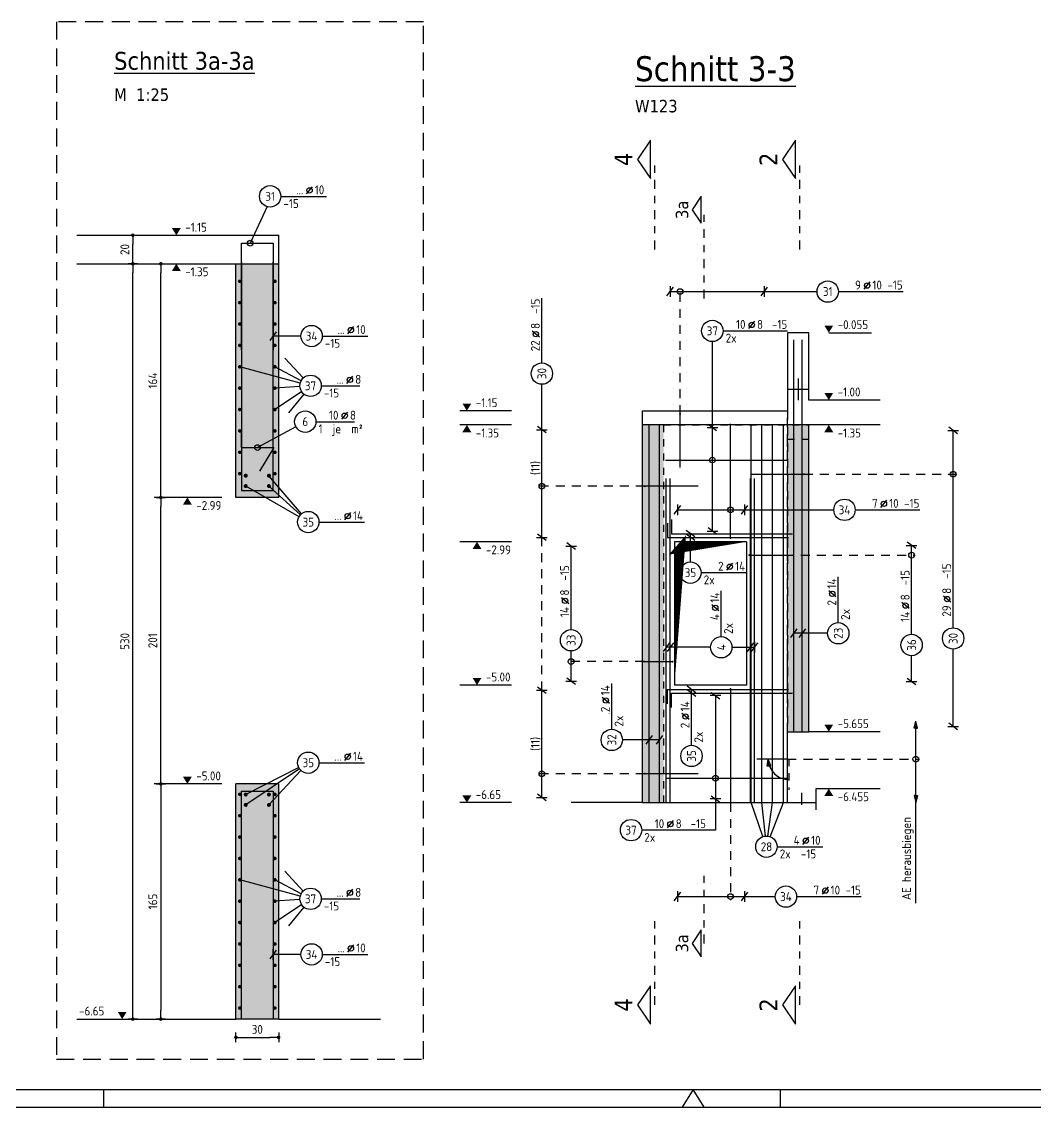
# Model space of a CAD drawing. Extents: x 40 to 124, y 46.1 to 91.4.
# Drawn here: x 60.26 to 74.48, y 46.05 to 61.29 of the extents above; entities that cross this region are included whole.
import ezdxf
from ezdxf.enums import TextEntityAlignment as Align

# ---------------------------------------------------------------- set-up
doc = ezdxf.new("R2010")
doc.units = 0
doc.header["$LTSCALE"] = 0.5
for name, pattern in [('AUSGEZOGEN', [1000.01, 1000, 0.01]), ('DASHDOTSMALL', [1.05, 0.5, -0.25, 0.05, -0.25]), ('DASHED', [0.75, 0.5, -0.25]), ('DOT', [0.175, 0.05, -0.125]), ('HIDDEN', [0.375, 0.25, -0.125]), ('HIDDEN2', [0.187, 0.125, -0.062]), ('PUNKT', [0.175, 0.05, -0.125]), ('STRICHLINIE', [0.75, 0.5, -0.25]), ('STRICHPUNKT', [1, 0.5, -0.25, 0, -0.25]), ('STRICHPUNKT2', [0.55, 0.25, -0.125, 0.05, -0.125]), ('VERDECKT', [0.375, 0.25, -0.125])]:
    doc.linetypes.add(name, pattern=pattern)
for name, color, linetype in [('AFB', 7, 'Continuous'), ('AFU', 7, 'Continuous'), ('BETON', 7, 'Continuous'), ('DETAIL', 7, 'Continuous'), ('DRUEBER', 7, 'Continuous'), ('grau_dunkel', 7, 'Continuous'), ('grau_mittel', 7, 'Continuous'), ('HILFE', 7, 'Continuous'), ('koten', 7, 'Continuous'), ('MASSE', 7, 'Continuous'), ('RAHMEN', 7, 'Continuous'), ('RND', 7, 'Continuous'), ('SCHNITTE', 7, 'STRICHPUNKT'), ('TEXT', 7, 'Continuous'), ('VERDECKT', 7, 'Continuous')]:
    doc.layers.add(name, color=color, linetype=linetype)
doc.styles.add('helv', font='tahoma.ttf')
doc.styles.add('txt', font='isocp.shx')
doc.linetypes.add('AFU_50K', pattern='A,0.15,["/",Standard,S=0.2,R=0,X=-0.01,Y=-0.1],0.07,["/",Standard,S=0.2,R=0,X=-0.01,Y=-0.1],0.15', length=0.37)
doc.linetypes.add('AFU_50L', pattern='A,0.75,["/",Standard,S=0.2,R=0,X=-0.01,Y=-0.1],0.07,["/",Standard,S=0.2,R=0,X=-0.01,Y=-0.1],0.75', length=1.57)
doc.linetypes.add('AFU_50M', pattern='A,0.45,["/",Standard,S=0.2,R=0,X=-0.01,Y=-0.1],0.07,["/",Standard,S=0.2,R=0,X=-0.01,Y=-0.1],0.45', length=0.97)
doc.dimstyles.new('DOT_I', dxfattribs={"dimscale": 0.5, "dimtxt": 0.25, "dimasz": 0.25, "dimexe": 0.1, "dimexo": 0.3, "dimgap": 0.1, "dimtad": 1, "dimdec": 3, "dimzin": 3, "dimtxsty": 'txt', "dimblk": 'DOT', "dimblk1": 'DOT', "dimblk2": 'DOT', "dimsah": 1, "dimcen": 0.1, "dimse1": 1, "dimse2": 1, "dimazin": 0, "dimtfac": 1, "dimtdec": 4, "dimtix": 1, "dimtmove": 2, "dimatfit": 3, "dimfxl": 0, "dimtvp": 1, "dimtolj": 1, "dimtzin": 0, "dimarcsym": 0})

# ---------------------------------------------------------------- blocks, each defined once
blk = doc.blocks.new('DINA0')
at = {"color": 7, "linetype": 'Continuous'}
for p, q in [((59.45, 0.5), (59.14, 0)), ((59.76, 0), (59.45, 0.5))]:
    blk.add_line(p, q, dxfattribs=at)
at = {"layer": 'RAHMEN', "color": 5}
blk.add_line((2, 0.5), (118.4, 0.5), dxfattribs=at)
at = {"layer": 'RAHMEN', "color": 7}
for p, q in [((42.9, 0.5), (42.9, 0)), ((61.9, 0), (61.9, 0.5))]:
    blk.add_line(p, q, dxfattribs=at)
at = {"layer": 'RAHMEN'}
blk.add_line((0, 0), (118.9, 0), dxfattribs=at)
blk = doc.blocks.new('OKRD_O')
at = {"color": 0, "linetype": 'ByBlock'}
blk.add_solid([(-0.125, 0.202), (0.125, 0.202), (0, 0)], dxfattribs=at)
at = {"color": 0, "linetype": 'ByBlock', "style": 'txt'}
blk.add_attdef('OKRD', (0.25, 0.1), '', height=0.25, dxfattribs=at)
blk = doc.blocks.new('OKRD_U')
at = {"color": 0, "linetype": 'ByBlock'}
blk.add_solid([(-0.125, -0.202), (0.125, -0.202), (0, 0)], dxfattribs=at)
at = {"color": 0, "linetype": 'ByBlock', "style": 'txt'}
blk.add_attdef('OKRD', (0.25, -0.35), '', height=0.25, dxfattribs=at)
blk = doc.blocks.new('Pfeillinie')
at = {"layer": 'TEXT', "linetype": 'Continuous'}
blk.add_hatch(color=7, dxfattribs=at).paths.add_polyline_path([(0, 0), (-0.8, 0.2), (-0.8, 0), (-0.8, -0.2)])
at = {"layer": 'TEXT', "color": 7, "linetype": 'Continuous'}
for p, q in [((-0.8, 0), (-0.8, 0.2)), ((-0.8, 0.2), (0, 0)), ((-0.8, 0), (-0.8, -0.2)), ((-0.8, -0.2), (0, 0))]:
    blk.add_line(p, q, dxfattribs=at)
blk = doc.blocks.new('RND_LEI')
at = {"layer": 'RND', "color": 7, "linetype": 'Continuous'}
blk.add_line((1.022, 0.066), (1.19, 0.27), dxfattribs=at)
for centre, radius in [((0, 0), 0.3), ((1.106, 0.168), 0.075)]:
    blk.add_circle(centre, radius, dxfattribs=at)
at = {"layer": 'RND', "color": 7, "linetype": 'Continuous', "style": 'txt'}
blk.add_attdef('ANZ', text='', height=0.25, dxfattribs=at).set_placement((0.931, 0.057), align=Align.RIGHT)
for tag, p in [('DUM', (1.253, 0.057)), ('ABSTD', (1.674, 0.057)), ('POSTXT', (0.374, -0.327))]:
    blk.add_attdef(tag, p, '', height=0.25, dxfattribs=at)
blk.add_attdef('POSL', text='', height=0.25, dxfattribs=at).set_placement((0, 0), align=Align.MIDDLE)
blk = doc.blocks.new('lei_gre')
at = {"layer": 'RND', "color": 7, "linetype": 'Continuous'}
for p, q in [((-0.09, -0.12), (0.09, 0.12)), ((0, 0.15), (0, -0.15))]:
    blk.add_line(p, q, dxfattribs=at)
blk = doc.blocks.new('SCHN-2')
at = {"layer": 'SCHNITTE', "color": 6, "linetype": 'Continuous'}
blk.add_lwpolyline([(0.378, 0.088), (0, 0.34), (-0.378, 0.088)], close=True, dxfattribs=at)
at = {"layer": 'SCHNITTE', "color": 1, "linetype": 'DASHDOTSMALL', "style": 'helv'}
blk.add_attdef('SCHN-2', text='', height=0.35, dxfattribs=at).set_placement((0, 0.45), align=Align.CENTER)
blk = doc.blocks.new('DOT')
at = {"layer": 'MASSE', "color": 7, "linetype": 'Continuous'}
for p, q in [((0, 0), (-1, 0)), ((0, 0.54), (0, -0.54))]:
    blk.add_line(p, q, dxfattribs=at)
at = {"layer": 'MASSE', "color": 7, "linetype": 'Continuous', "const_width": 0.2}
blk.add_lwpolyline([(-0.1, 0, 1), (0.1, 0, 1)], format="xyb", close=True, dxfattribs=at)
blk = doc.blocks.new('*D39')
at = {"layer": 'DEFPOINTS', "color": 0, "linetype": 'AUSGEZOGEN', "transparency": 16777216}
for p in [(61.817, 57.892), (61.817, 57.892), (61.817, 47.292)]:
    blk.add_point(p, dxfattribs=at)
at = {"layer": 'MASSE', "color": 0, "linetype": 'AUSGEZOGEN', "lineweight": -2, "transparency": 16777216}
blk.add_line((61.817, 47.417), (61.817, 57.767), dxfattribs=at)
at = {"layer": 'MASSE', "color": 0, "linetype": 'AUSGEZOGEN', "lineweight": -2, "transparency": 16777216, "xscale": 0.125, "yscale": 0.125, "zscale": 0.125}
for p, rotation in [((61.817, 57.892), 90), ((61.817, 47.292), 270)]:
    blk.add_blockref('DOT', p, dxfattribs=dict(at, rotation=rotation))
at = {"layer": 'MASSE', "color": 0, "linetype": 'AUSGEZOGEN', "transparency": 16777216, "insert": (61.705, 52.592), "char_height": 0.125, "attachment_point": 5, "rotation": 90, "style": 'txt'}
blk.add_mtext('\\A1;530', dxfattribs=at)
blk = doc.blocks.new('*D40')
at = {"layer": 'DEFPOINTS', "color": 0, "linetype": 'AUSGEZOGEN', "transparency": 16777216}
for p in [(61.817, 58.292), (61.817, 58.292), (61.817, 57.892)]:
    blk.add_point(p, dxfattribs=at)
at = {"layer": 'MASSE', "color": 0, "linetype": 'AUSGEZOGEN', "lineweight": -2, "transparency": 16777216}
blk.add_line((61.817, 58.017), (61.817, 58.167), dxfattribs=at)
at = {"layer": 'MASSE', "color": 0, "linetype": 'AUSGEZOGEN', "lineweight": -2, "transparency": 16777216, "xscale": 0.125, "yscale": 0.125, "zscale": 0.125}
for p, rotation in [((61.817, 58.292), 90), ((61.817, 57.892), 270)]:
    blk.add_blockref('DOT', p, dxfattribs=dict(at, rotation=rotation))
at = {"layer": 'MASSE', "color": 0, "linetype": 'AUSGEZOGEN', "transparency": 16777216, "insert": (61.705, 58.092), "char_height": 0.125, "attachment_point": 5, "rotation": 90, "style": 'txt'}
blk.add_mtext('\\A1;20', dxfattribs=at)
blk = doc.blocks.new('*D41')
at = {"layer": 'DEFPOINTS', "color": 0, "linetype": 'AUSGEZOGEN', "transparency": 16777216}
for p in [(63.264, 47.035), (63.864, 47.035), (63.864, 47.035)]:
    blk.add_point(p, dxfattribs=at)
at = {"layer": 'MASSE', "color": 0, "linetype": 'AUSGEZOGEN', "lineweight": -2, "transparency": 16777216}
blk.add_line((63.389, 47.035), (63.739, 47.035), dxfattribs=at)
at = {"layer": 'MASSE', "color": 0, "linetype": 'AUSGEZOGEN', "lineweight": -2, "transparency": 16777216, "xscale": 0.125, "yscale": 0.125, "zscale": 0.125, "rotation": 180}
blk.add_blockref('DOT', (63.264, 47.035), dxfattribs=at)
at = {"layer": 'MASSE', "color": 0, "linetype": 'AUSGEZOGEN', "lineweight": -2, "transparency": 16777216, "xscale": 0.125, "yscale": 0.125, "zscale": 0.125}
blk.add_blockref('DOT', (63.864, 47.035), dxfattribs=at)
at = {"layer": 'MASSE', "color": 0, "linetype": 'AUSGEZOGEN', "transparency": 16777216, "insert": (63.564, 47.147), "char_height": 0.125, "attachment_point": 5, "style": 'txt'}
blk.add_mtext('\\A1;30', dxfattribs=at)
blk = doc.blocks.new('*D42')
at = {"layer": 'DEFPOINTS', "color": 0, "linetype": 'AUSGEZOGEN', "transparency": 16777216}
for p in [(62.21, 50.592), (62.21, 47.292), (62.21, 47.292)]:
    blk.add_point(p, dxfattribs=at)
at = {"layer": 'MASSE', "color": 0, "linetype": 'AUSGEZOGEN', "lineweight": -2, "transparency": 16777216}
blk.add_line((62.21, 50.467), (62.21, 47.417), dxfattribs=at)
at = {"layer": 'MASSE', "color": 0, "linetype": 'AUSGEZOGEN', "lineweight": -2, "transparency": 16777216, "xscale": 0.125, "yscale": 0.125, "zscale": 0.125}
for p, rotation in [((62.21, 50.592), 90), ((62.21, 47.292), 270)]:
    blk.add_blockref('DOT', p, dxfattribs=dict(at, rotation=rotation))
at = {"layer": 'MASSE', "color": 0, "linetype": 'AUSGEZOGEN', "transparency": 16777216, "insert": (62.097, 48.942), "char_height": 0.125, "attachment_point": 5, "rotation": 90, "style": 'txt'}
blk.add_mtext('\\A1;165', dxfattribs=at)
blk = doc.blocks.new('*D43')
at = {"layer": 'DEFPOINTS', "color": 0, "linetype": 'AUSGEZOGEN', "transparency": 16777216}
for p in [(62.21, 54.612), (62.21, 54.612), (62.21, 50.592)]:
    blk.add_point(p, dxfattribs=at)
at = {"layer": 'MASSE', "color": 0, "linetype": 'AUSGEZOGEN', "lineweight": -2, "transparency": 16777216}
blk.add_line((62.21, 50.717), (62.21, 54.487), dxfattribs=at)
at = {"layer": 'MASSE', "color": 0, "linetype": 'AUSGEZOGEN', "lineweight": -2, "transparency": 16777216, "xscale": 0.125, "yscale": 0.125, "zscale": 0.125}
for p, rotation in [((62.21, 54.612), 90), ((62.21, 50.592), 270)]:
    blk.add_blockref('DOT', p, dxfattribs=dict(at, rotation=rotation))
at = {"layer": 'MASSE', "color": 0, "linetype": 'AUSGEZOGEN', "transparency": 16777216, "insert": (62.097, 52.602), "char_height": 0.125, "attachment_point": 5, "rotation": 90, "style": 'txt'}
blk.add_mtext('\\A1;201', dxfattribs=at)
blk = doc.blocks.new('*D44')
at = {"layer": 'DEFPOINTS', "color": 0, "linetype": 'AUSGEZOGEN', "transparency": 16777216}
for p in [(62.21, 57.892), (62.21, 57.892), (62.21, 54.612)]:
    blk.add_point(p, dxfattribs=at)
at = {"layer": 'MASSE', "color": 0, "linetype": 'AUSGEZOGEN', "lineweight": -2, "transparency": 16777216}
blk.add_line((62.21, 54.737), (62.21, 57.767), dxfattribs=at)
at = {"layer": 'MASSE', "color": 0, "linetype": 'AUSGEZOGEN', "lineweight": -2, "transparency": 16777216, "xscale": 0.125, "yscale": 0.125, "zscale": 0.125}
for p, rotation in [((62.21, 57.892), 90), ((62.21, 54.612), 270)]:
    blk.add_blockref('DOT', p, dxfattribs=dict(at, rotation=rotation))
at = {"layer": 'MASSE', "color": 0, "linetype": 'AUSGEZOGEN', "transparency": 16777216, "insert": (62.097, 56.252), "char_height": 0.125, "attachment_point": 5, "rotation": 90, "style": 'txt'}
blk.add_mtext('\\A1;164', dxfattribs=at)
blk = doc.blocks.new('SCHN-1')
at = {"layer": 'SCHNITTE', "color": 5, "linetype": 'Continuous'}
blk.add_lwpolyline([(0.54, 0.125), (0, 0.485), (-0.54, 0.125)], close=True, dxfattribs=at)
at = {"layer": 'SCHNITTE', "color": 6, "linetype": 'Continuous', "style": 'helv'}
blk.add_attdef('SCHN-1', text='', height=0.5, dxfattribs=at).set_placement((0, 0.635), align=Align.CENTER)

msp = doc.modelspace()

# ---------------------------------------------------------------- hatches: boundary and pattern name
at = {"layer": 'grau_mittel'}
msp.add_hatch(color=61, dxfattribs=at).paths.add_polyline_path([(68.969, 50.3295), (69.269, 50.3295), (69.269, 55.6295), (68.969, 55.6295)])
h = msp.add_hatch(color=61, dxfattribs=at)
h.paths.add_polyline_path([(71.304, 55.4295), (71.004, 55.4295), (71.004, 51.3245), (71.304, 51.3245)])
h.paths.add_polyline_path([(71.004, 55.6295), (71.004, 55.4295), (71.304, 55.4295), (71.304, 55.6295)])

# ---------------------------------------------------------------- linework, layer by layer
at = {"layer": 'AFB', "color": 1, "linetype": 'AUSGEZOGEN'}
for p, q in [((71.154, 56.2795), (71.154, 55.9795)), ((71.204, 50.4665), (71.204, 50.2995))]:
    msp.add_line(p, q, dxfattribs=at)
at = {"layer": 'AFU', "color": 8, "linetype": 'AFU_50K'}
for p, q in [((63.2644, 57.8921), (63.8644, 57.8921)), ((71.304, 55.6295), (71.004, 55.6295)), ((71.004, 51.3245), (71.304, 51.3245)), ((63.8644, 47.2921), (63.2644, 47.2921))]:
    msp.add_line(p, q, dxfattribs=at)
at = {"layer": 'AFU', "color": 8, "linetype": 'AFU_50M'}
for p, q in [((71.304, 56.1295), (71.004, 56.1295)), ((71.004, 50.3295), (71.004, 51.3245))]:
    msp.add_line(p, q, dxfattribs=at)
at = {"layer": 'AFU', "color": 8, "linetype": 'AFU_50L'}
for p, q in [((71.004, 55.6295), (68.969, 55.6295)), ((68.969, 50.3295), (71.004, 50.3295))]:
    msp.add_line(p, q, dxfattribs=at)
at = {"layer": 'AFU', "color": 8, "linetype": 'AUSGEZOGEN'}
msp.add_line((71.004, 50.3295), (71.404, 50.3295), dxfattribs=at)
at = {"layer": 'BETON', "color": 6, "linetype": 'AUSGEZOGEN'}
for p, q in [((61.0311, 58.2921), (63.8644, 58.2921)), ((63.8644, 54.6121), (63.8644, 58.2921)), ((61.0311, 57.8921), (63.2644, 57.8921)), ((63.2644, 54.6121), (63.2644, 57.8921)), ((71.304, 56.9245), (71.004, 56.9245)), ((71.004, 56.9245), (71.004, 55.8295)), ((71.304, 55.9795), (71.304, 56.9245)), ((72.304, 55.9795), (71.304, 55.9795)), ((68.969, 50.3295), (68.969, 55.8295)), ((68.969, 55.8295), (71.004, 55.8295)), ((71.304, 51.3245), (71.304, 55.6295)), ((72.304, 55.6295), (71.304, 55.6295)), ((63.8644, 54.6121), (63.2644, 54.6121)), ((69.419, 53.9895), (69.419, 51.9795)), ((70.429, 53.9895), (69.419, 53.9895)), ((70.429, 53.9895), (70.429, 51.9795)), ((70.429, 51.9795), (69.419, 51.9795)), ((72.304, 51.3245), (71.304, 51.3245)), ((63.2644, 47.2921), (63.2644, 50.5921)), ((63.8644, 50.5921), (63.2644, 50.5921)), ((63.8644, 47.2921), (63.8644, 50.5921)), ((72.304, 50.5245), (71.404, 50.5245)), ((71.404, 50.5245), (71.404, 50.2295)), ((68.969, 50.3295), (67.969, 50.3295)), ((61.0311, 47.2921), (63.2644, 47.2921)), ((63.8644, 47.2921), (65.2919, 47.2921))]:
    msp.add_line(p, q, dxfattribs=at)
at = {"layer": 'DETAIL', "color": 102, "linetype": 'STRICHLINIE'}
msp.add_lwpolyline([(60.745, 61.2891), (60.745, 46.7297), (65.8989, 46.7297), (65.8989, 61.2891)], close=True, dxfattribs=at)
at = {"layer": 'DRUEBER', "color": 7, "linetype": 'PUNKT'}
for p, q in [((69.269, 50.3295), (69.269, 55.6295)), ((69.269, 55.6295), (71.304, 55.6295)), ((71.004, 51.3245), (71.004, 55.4295))]:
    msp.add_line(p, q, dxfattribs=at)
at = {"layer": 'DRUEBER', "color": 7, "linetype": 'DOT'}
msp.add_line((71.004, 55.4295), (71.304, 55.4295), dxfattribs=at)
at = {"layer": 'grau_dunkel', "color": 21}
msp.add_lwpolyline([(69.419, 51.9795, 0, 0.1534, 0), (69.4957, 53.9866, 0, 0, 0), (69.4257, 53.9074, 0.1647, 0, 0), (70.429, 53.9895, 0, 0, 0)], format="xyseb", dxfattribs=at)
at = {"layer": 'grau_mittel', "color": 61, "linetype": 'AUSGEZOGEN'}
for points in [[(63.2644, 57.8921), (63.8644, 57.8921), (63.2644, 54.6121), (63.8644, 54.6121)], [(63.2644, 50.5921), (63.8644, 50.5921), (63.2644, 47.2921), (63.8644, 47.2921)]]:
    msp.add_solid(points, dxfattribs=at)
at = {"layer": 'HILFE', "color": 102, "linetype": 'AUSGEZOGEN'}
for p, q in [((71.5846, 56.9245), (72.1833, 56.9245)), ((67.1323, 55.8295), (66.4079, 55.8295)), ((67.1323, 55.6295), (66.4079, 55.6295)), ((63.0677, 54.6121), (62.1155, 54.6121)), ((67.1323, 53.9895), (66.4079, 53.9895)), ((67.1323, 51.9795), (66.4079, 51.9795)), ((63.0677, 50.5921), (62.1155, 50.5921)), ((67.1323, 50.3295), (66.4079, 50.3295))]:
    msp.add_line(p, q, dxfattribs=at)
at = {"layer": 'RND', "color": 7, "linetype": 'AUSGEZOGEN'}
for p, q in [((63.8943, 58.8382), (64.5343, 58.8382)), ((69.359, 57.5023), (70.6794, 57.5023)), ((70.6794, 57.5023), (71.4205, 57.5023)), ((71.7205, 57.5023), (72.6267, 57.5023)), ((67.5577, 56.5012), (67.5577, 57.4075)), ((64.4756, 56.8769), (65.1156, 56.8769)), ((70.1006, 56.9501), (71.0068, 56.9501)), ((69.9506, 55.5934), (69.9506, 56.8001)), ((64.4611, 56.1792), (65.0011, 56.1792)), ((67.5577, 55.5623), (67.5577, 56.2012)), ((64.3875, 55.6758), (64.9275, 55.6758)), ((67.5577, 54.0513), (67.5577, 55.5623)), ((69.9506, 54.1404), (69.9506, 55.5934)), ((73.3304, 52.7832), (73.3304, 55.5523)), ((69.4613, 54.4386), (70.4024, 54.4386)), ((70.4024, 54.4386), (71.6555, 54.4386)), ((71.9555, 54.4386), (72.8618, 54.4386)), ((64.4297, 54.2661), (65.0697, 54.2661)), ((72.7471, 52.6919), (72.7471, 53.9403)), ((67.9677, 52.7585), (67.9677, 53.9291)), ((69.7929, 53.5568), (70.4329, 53.5568)), ((71.7184, 52.8563), (71.7184, 53.4963)), ((70.0763, 52.6597), (70.0763, 53.2997)), ((67.9677, 52.033), (67.9677, 52.4585)), ((73.3304, 51.3973), (73.3304, 52.4832)), ((72.7471, 52.0276), (72.7471, 52.3919)), ((68.5395, 51.3602), (68.5395, 52.0002)), ((67.5577, 50.4017), (67.5577, 51.9056)), ((69.9942, 51.8323), (69.9942, 50.3812)), ((69.658, 51.1351), (69.658, 51.7751)), ((64.4297, 50.8891), (65.0697, 50.8891)), ((69.9942, 50.3812), (69.9942, 49.9431)), ((69.9942, 49.9431), (68.9592, 49.9431)), ((70.8601, 49.7109), (71.5001, 49.7109)), ((64.4611, 48.9792), (65.0011, 48.9792)), ((69.4613, 49.0111), (70.4024, 49.0111)), ((70.4024, 49.0111), (70.8337, 49.0111)), ((71.1337, 49.0111), (72.0399, 49.0111)), ((64.4756, 48.1993), (65.1156, 48.1993))]:
    msp.add_line(p, q, dxfattribs=at)
at = {"layer": 'RND', "color": 102, "linetype": 'AUSGEZOGEN'}
for p, q in [((63.7047, 58.6935), (63.4644, 58.181)), ((64.1756, 56.8769), (63.7844, 56.8769)), ((64.209, 56.2891), (63.9508, 56.5668)), ((64.1662, 56.2182), (63.3181, 56.4462)), ((64.1788, 56.2498), (63.8107, 56.4462)), ((64.1614, 56.1693), (63.8107, 56.1462)), ((64.1862, 56.0961), (63.8107, 55.8462)), ((64.2164, 56.0629), (64.0022, 55.7996)), ((64.1056, 55.6043), (63.5673, 55.3123)), ((64.1826, 54.3805), (63.7272, 54.9175)), ((64.1497, 54.3409), (63.4016, 54.7717)), ((64.169, 54.3674), (63.7272, 54.7717)), ((69.6429, 53.7068), (69.6429, 54.1037)), ((71.5684, 52.7063), (71.0928, 52.7063)), ((69.9263, 52.5097), (69.3045, 52.5097)), ((70.2263, 52.5097), (70.5436, 52.5097)), ((69.658, 51.1351), (69.658, 51.9167)), ((69.2074, 51.2102), (68.6895, 51.2102)), ((64.1459, 50.8212), (63.4016, 50.4432)), ((64.1553, 50.8053), (63.4016, 50.2974)), ((64.1773, 50.7795), (63.7272, 50.2974)), ((70.6612, 49.8527), (70.497, 50.3295)), ((70.6948, 49.8601), (70.647, 50.3295)), ((70.7309, 49.8595), (70.797, 50.3295)), ((70.7637, 49.851), (70.947, 50.3295)), ((64.209, 49.0891), (63.9508, 49.3668)), ((64.1662, 49.0182), (63.3181, 49.2462)), ((64.1788, 49.0498), (63.8107, 49.2462)), ((64.1614, 48.9693), (63.8107, 48.9462)), ((64.1862, 48.8961), (63.8107, 48.6462)), ((64.2164, 48.8629), (64.0022, 48.5996)), ((64.1756, 48.1993), (63.7844, 48.1993))]:
    msp.add_line(p, q, dxfattribs=at)
at = {"layer": 'RND', "color": 102, "linetype": 'VERDECKT'}
for p, q in [((69.4978, 55.782), (69.4978, 57.5701)), ((71.2361, 54.939), (73.3804, 54.939)), ((69.0031, 54.77), (67.5077, 54.77)), ((70.9685, 53.8025), (72.7971, 53.8025)), ((68.9922, 52.3088), (67.9177, 52.3088)), ((71.004, 50.941), (72.856, 50.941)), ((69.0031, 50.7347), (67.5077, 50.7347)), ((70.2052, 50.3243), (70.2052, 48.9611))]:
    msp.add_line(p, q, dxfattribs=at)
at = {"layer": 'RND', "color": 7, "linetype": 'VERDECKT'}
msp.add_line((67.5577, 51.9056), (67.5577, 54.0513), dxfattribs=at)
at = {"layer": 'RND', "color": 1, "linetype": 'AUSGEZOGEN'}
for points in [[(63.3444, 56.681), (63.3444, 58.181), (63.7844, 58.181), (63.7844, 56.681)], [(63.3444, 57.9121), (63.3444, 54.7121), (63.7844, 54.7121), (63.7844, 57.9121)], [(71.0928, 51.3245), (71.0928, 56.8245)], [(71.2113, 51.3245), (71.2113, 56.8245)], [(69.4978, 55.032), (69.4978, 55.782)], [(69.0622, 50.3295), (69.0622, 55.6295)], [(69.2074, 50.3295), (69.2074, 55.6295)], [(70.2052, 54.0447), (70.2052, 55.6447)], [(70.497, 50.3295), (70.497, 55.6295)], [(70.647, 50.3295), (70.647, 55.6295)], [(70.797, 50.3295), (70.797, 55.6295)], [(70.947, 50.3295), (70.947, 55.6295)], [(63.3374, 55.5279), (63.3374, 55.3123), (63.7972, 55.3123), (63.5948, 54.9793)], [(69.2921, 55.1376), (70.9921, 55.1376)], [(69.3045, 50.3295), (69.3045, 54.8795)], [(69.3607, 50.3295), (69.3607, 54.8795)], [(70.4861, 54.939), (71.2361, 54.939)], [(70.4873, 50.3295), (70.4873, 54.8795)], [(70.5436, 50.3295), (70.5436, 54.8795)], [(69.7531, 54.77), (69.0031, 54.77)], [(69.3205, 54.2524), (69.3205, 54.0524), (71.0205, 54.0524)], [(69.3775, 54.3037), (69.3775, 54.1037), (71.0775, 54.1037)], [(70.4685, 53.8025), (70.9685, 53.8025)], [(68.9922, 52.3088), (69.3922, 52.3088)], [(69.3205, 51.7167), (69.3205, 51.9167), (71.0205, 51.9167)], [(69.3775, 51.6653), (69.3775, 51.8653), (71.0775, 51.8653)], [(70.2052, 51.9243), (70.2052, 50.3243)], [(71.004, 50.941), (70.574, 50.941)], [(69.7531, 50.7347), (69.0031, 50.7347)], [(69.2921, 50.6743), (70.9921, 50.6743)], [(63.3444, 47.2921), (63.3444, 50.4921), (63.7844, 50.4921), (63.7844, 47.2921)]]:
    msp.add_lwpolyline(points, dxfattribs=at)
at = {"layer": 'RND', "color": 7, "linetype": 'AUSGEZOGEN'}
for points, const_width in [([(63.3056, 57.6462, 1), (63.3306, 57.6462, 1)], 0.025), ([(63.8232, 57.6462, -1), (63.7982, 57.6462, -1)], 0.025), ([(63.3056, 57.3462, 1), (63.3306, 57.3462, 1)], 0.025), ([(63.8232, 57.3462, -1), (63.7982, 57.3462, -1)], 0.025), ([(63.3056, 57.0462, 1), (63.3306, 57.0462, 1)], 0.025), ([(63.8232, 57.0462, -1), (63.7982, 57.0462, -1)], 0.025), ([(63.3056, 56.7462, 1), (63.3306, 56.7462, 1)], 0.025), ([(63.8232, 56.7462, -1), (63.7982, 56.7462, -1)], 0.025), ([(63.3056, 56.4462, 1), (63.3306, 56.4462, 1)], 0.025), ([(63.8232, 56.4462, -1), (63.7982, 56.4462, -1)], 0.025), ([(63.3056, 56.1462, 1), (63.3306, 56.1462, 1)], 0.025), ([(63.8232, 56.1462, -1), (63.7982, 56.1462, -1)], 0.025), ([(63.3056, 55.8462, 1), (63.3306, 55.8462, 1)], 0.025), ([(63.8232, 55.8462, -1), (63.7982, 55.8462, -1)], 0.025), ([(69.4908, 55.782, 1), (69.5048, 55.782, 1)], 0.014), ([(63.3056, 55.5462, 1), (63.3306, 55.5462, 1)], 0.025), ([(63.8232, 55.5462, -1), (63.7982, 55.5462, -1)], 0.025), ([(63.3056, 55.2462, 1), (63.3306, 55.2462, 1)], 0.025), ([(63.8232, 55.2462, -1), (63.7982, 55.2462, -1)], 0.025), ([(63.3056, 54.9462, 1), (63.3306, 54.9462, 1)], 0.025), ([(63.3876, 54.9175, 1), (63.4156, 54.9175, 1)], 0.028), ([(63.7412, 54.9175, -1), (63.7132, 54.9175, -1)], 0.028), ([(63.8232, 54.9462, -1), (63.7982, 54.9462, -1)], 0.025), ([(71.2431, 54.939, -1), (71.2291, 54.939, -1)], 0.014), ([(63.3876, 54.7717, 1), (63.4156, 54.7717, 1)], 0.028), ([(63.7412, 54.7717, -1), (63.7132, 54.7717, -1)], 0.028), ([(69.0101, 54.77, -1), (68.9961, 54.77, -1)], 0.014), ([(70.1982, 54.0447, 1), (70.2122, 54.0447, 1)], 0.014), ([(70.4755, 53.8025, -1), (70.4615, 53.8025, -1)], 0.014), ([(68.9992, 52.3088, -1), (68.9852, 52.3088, -1)], 0.014), ([(69.3992, 52.3088, -1), (69.3852, 52.3088, -1)], 0.014), ([(70.1982, 51.9243, -1), (70.2122, 51.9243, -1)], 0.014), ([(69.0101, 50.7347, -1), (68.9961, 50.7347, -1)], 0.014), ([(63.3056, 50.4462, 1), (63.3306, 50.4462, 1)], 0.025), ([(63.3876, 50.4432, 1), (63.4156, 50.4432, 1)], 0.028), ([(63.7412, 50.4432, -1), (63.7132, 50.4432, -1)], 0.028), ([(63.8232, 50.4462, -1), (63.7982, 50.4462, -1)], 0.025), ([(63.3876, 50.2974, 1), (63.4156, 50.2974, 1)], 0.028), ([(63.7412, 50.2974, -1), (63.7132, 50.2974, -1)], 0.028), ([(63.3056, 50.1462, 1), (63.3306, 50.1462, 1)], 0.025), ([(63.8232, 50.1462, -1), (63.7982, 50.1462, -1)], 0.025), ([(63.3056, 49.8462, 1), (63.3306, 49.8462, 1)], 0.025), ([(63.8232, 49.8462, -1), (63.7982, 49.8462, -1)], 0.025), ([(63.3056, 49.5462, 1), (63.3306, 49.5462, 1)], 0.025), ([(63.8232, 49.5462, -1), (63.7982, 49.5462, -1)], 0.025), ([(63.3056, 49.2462, 1), (63.3306, 49.2462, 1)], 0.025), ([(63.8232, 49.2462, -1), (63.7982, 49.2462, -1)], 0.025), ([(63.3056, 48.9462, 1), (63.3306, 48.9462, 1)], 0.025), ([(63.8232, 48.9462, -1), (63.7982, 48.9462, -1)], 0.025), ([(63.3056, 48.6462, 1), (63.3306, 48.6462, 1)], 0.025), ([(63.8232, 48.6462, -1), (63.7982, 48.6462, -1)], 0.025), ([(63.3056, 48.3462, 1), (63.3306, 48.3462, 1)], 0.025), ([(63.8232, 48.3462, -1), (63.7982, 48.3462, -1)], 0.025), ([(63.3056, 48.0462, 1), (63.3306, 48.0462, 1)], 0.025), ([(63.8232, 48.0462, -1), (63.7982, 48.0462, -1)], 0.025), ([(63.3056, 47.7462, 1), (63.3306, 47.7462, 1)], 0.025), ([(63.8232, 47.7462, -1), (63.7982, 47.7462, -1)], 0.025), ([(63.3056, 47.4462, 1), (63.3306, 47.4462, 1)], 0.025), ([(63.8232, 47.4462, -1), (63.7982, 47.4462, -1)], 0.025)]:
    msp.add_lwpolyline(points, format="xyb", close=True, dxfattribs=dict(at, const_width=const_width))
at = {"layer": 'RND', "color": 102, "linetype": 'AUSGEZOGEN'}
msp.add_lwpolyline([(72.806, 48.9197), (72.806, 51.4745)], dxfattribs=at)
at = {"layer": 'RND', "color": 1, "linetype": 'HIDDEN2'}
msp.add_lwpolyline([(71.0262, 50.941), (71.0262, 50.511)], dxfattribs=at)
at = {"layer": 'RND', "color": 7, "linetype": 'AUSGEZOGEN'}
for centre in [(63.4644, 58.181), (69.4978, 57.5023), (63.5673, 55.3123), (69.9506, 55.1376), (73.3304, 54.939), (67.5577, 54.77), (70.2052, 54.4386), (72.7471, 53.8025), (67.9677, 52.3088), (72.806, 50.941), (67.5577, 50.7347), (69.9942, 50.6743), (70.2052, 49.0111)]:
    msp.add_circle(centre, 0.04, dxfattribs=at)
at = {"layer": 'RND', "color": 102, "linetype": 'AUSGEZOGEN'}
msp.add_arc((71.0262, 50.941), 0.2901, 180, 270, dxfattribs=at)
at = {"layer": 'SCHNITTE', "color": 5, "linetype": 'STRICHPUNKT2'}
for p, q in [((69.1448, 58.0941), (69.1448, 59.3575)), ((71.1798, 58.0941), (71.1798, 59.3575)), ((69.1448, 47.4898), (69.1448, 48.7047)), ((71.1798, 47.4898), (71.1798, 48.7047))]:
    msp.add_line(p, q, dxfattribs=at)
at = {"layer": 'SCHNITTE', "color": 6, "linetype": 'STRICHPUNKT2'}
for p, q in [((69.8373, 57.4044), (69.8373, 58.6499)), ((69.8373, 48.3539), (69.8373, 49.3002))]:
    msp.add_line(p, q, dxfattribs=at)
at = {"layer": 'VERDECKT', "color": 7, "linetype": 'HIDDEN'}
msp.add_line((71.004, 55.8295), (71.004, 51.3245), dxfattribs=at)
at = {"layer": 'VERDECKT', "color": 7, "linetype": 'VERDECKT'}
msp.add_line((71.004, 51.3245), (71.004, 55.8295), dxfattribs=at)

# ---------------------------------------------------------------- block references
at = {"layer": 'koten', "color": 7, "linetype": 'DASHED'}
ref = msp.add_blockref('OKRD_O', (62.4277, 58.2921), dxfattribs=dict(at, xscale=0.5, yscale=0.5, zscale=0.5))
ref.add_attrib('OKRD', '-1.15', (62.5527, 58.3421), dxfattribs={"height": 0.125, "style": 'txt'})
at = {"layer": 'koten', "color": 7, "linetype": 'AUSGEZOGEN'}
ref = msp.add_blockref('OKRD_U', (62.4277, 57.8921), dxfattribs=dict(at, xscale=0.5, yscale=0.5, zscale=0.5))
ref.add_attrib('OKRD', '-1.35', (62.5527, 57.7171), dxfattribs={"height": 0.125, "style": 'txt'})
at = {"layer": 'koten', "color": 7, "linetype": 'AUSGEZOGEN', "xscale": 0.5, "yscale": 0.5, "zscale": 0.5}
for name, p, values in [('OKRD_O', (71.5846, 56.9245), {'OKRD': '-0.055'}), ('OKRD_O', (71.5846, 55.9795), {'OKRD': '-1.00'}), ('OKRD_O', (66.5052, 55.8295), {'OKRD': '-1.15'}), ('OKRD_U', (66.5052, 55.6295), {'OKRD': '-1.35'}), ('OKRD_U', (71.5846, 55.6295), {'OKRD': '-1.35'}), ('OKRD_U', (62.5829, 54.6121), {'OKRD': '-2.99'}), ('OKRD_U', (66.6474, 53.9895), {'OKRD': '-2.99'}), ('OKRD_O', (66.6474, 51.9795), {'OKRD': '-5.00'}), ('OKRD_O', (71.5846, 51.3245), {'OKRD': '-5.655'}), ('OKRD_O', (62.5829, 50.5921), {'OKRD': '-5.00'}), ('OKRD_O', (66.5052, 50.3295), {'OKRD': '-6.65'}), ('OKRD_U', (71.5846, 50.5245), {'OKRD': '-6.455'})]:
    msp.add_blockref(name, p, dxfattribs=at).add_auto_attribs(values)
at = {"layer": 'koten', "color": 7, "linetype": 'DASHED'}
ref = msp.add_blockref('OKRD_O', (61.6679, 47.2921), dxfattribs=dict(at, xscale=-0.5, yscale=0.5, zscale=0.5))
ref.add_attrib('OKRD', '-6.65', (61.0627, 47.3421), dxfattribs={"height": 0.125, "style": 'txt'})
at = {"layer": 'RAHMEN', "color": 7, "linetype": 'AUSGEZOGEN', "xscale": 0.5, "yscale": 0.5, "zscale": 0.5}
msp.add_blockref('DINA0', (39.9553, 46.0537), dxfattribs=at)
at = {"layer": 'RND', "color": 7, "linetype": 'AUSGEZOGEN', "xscale": 0.5, "yscale": 0.5, "zscale": 0.5}
for p, values in [((63.7443, 58.8382), {'POSL': '31', 'DUM': '10', 'ANZ': '...', 'POSTXT': '-15'}), ((71.5705, 57.5023), {'POSL': '31', 'DUM': '10', 'ANZ': '9', 'ABSTD': '-15'}), ((64.3256, 56.8769), {'POSL': '34', 'DUM': '10', 'ANZ': '...', 'POSTXT': '-15'}), ((69.9506, 56.9501), {'POSL': '37', 'DUM': '8', 'ANZ': '10', 'ABSTD': '-15', 'POSTXT': '2x'}), ((64.3111, 56.1792), {'POSL': '37', 'DUM': '8', 'ANZ': '...', 'POSTXT': '-15'}), ((64.2375, 55.6758), {'POSL': '6', 'DUM': '8', 'ANZ': '10', 'POSTXT': '1  je  m²'}), ((71.8055, 54.4386), {'POSL': '34', 'DUM': '10', 'ANZ': '7', 'ABSTD': '-15'}), ((64.2797, 54.2661), {'POSL': '35', 'DUM': '14', 'ANZ': '...'}), ((69.6429, 53.5568), {'POSL': '35', 'DUM': '14', 'ANZ': '2', 'POSTXT': '2x'}), ((64.2797, 50.8891), {'POSL': '35', 'DUM': '14', 'ANZ': '...'}), ((68.8092, 49.9431), {'POSL': '37', 'DUM': '8', 'ANZ': '10', 'ABSTD': '-15', 'POSTXT': '2x'}), ((70.7101, 49.7109), {'POSL': '28', 'DUM': '10', 'ANZ': '4', 'POSTXT': '2x  -15'}), ((64.3111, 48.9792), {'POSL': '37', 'DUM': '8', 'ANZ': '...', 'POSTXT': '-15'}), ((70.9837, 49.0111), {'POSL': '34', 'DUM': '10', 'ANZ': '7', 'ABSTD': '-15'}), ((64.3256, 48.1993), {'POSL': '34', 'DUM': '10', 'ANZ': '...', 'POSTXT': '-15'})]:
    msp.add_blockref('RND_LEI', p, dxfattribs=at).add_auto_attribs(values)
for p in [(69.359, 57.5023), (70.6794, 57.5023), (69.4613, 54.4386), (70.4024, 54.4386), (69.4613, 49.0111), (70.4024, 49.0111)]:
    msp.add_blockref('lei_gre', p, dxfattribs=at)
at = {"layer": 'RND', "color": 7, "linetype": 'AUSGEZOGEN', "xscale": 0.5, "yscale": 0.5, "zscale": 0.5, "rotation": 90}
for p, values in [((67.5577, 56.3512), {'POSL': '30', 'DUM': '8', 'ANZ': '22', 'ABSTD': '-15'}), ((67.9677, 52.6085), {'POSL': '33', 'DUM': '8', 'ANZ': '14', 'ABSTD': '-15'}), ((73.3304, 52.6332), {'POSL': '30', 'DUM': '8', 'ANZ': '29', 'ABSTD': '-15'}), ((72.7471, 52.5419), {'POSL': '36', 'DUM': '8', 'ANZ': '14', 'ABSTD': '-15'}), ((71.7184, 52.7063), {'POSL': '23', 'DUM': '14', 'ANZ': '2', 'POSTXT': '2x'}), ((70.0763, 52.5097), {'POSL': '4', 'DUM': '14', 'ANZ': '4', 'POSTXT': '2x'}), ((68.5395, 51.2102), {'POSL': '32', 'DUM': '14', 'ANZ': '.2', 'POSTXT': '2x'}), ((69.658, 50.9851), {'POSL': '35', 'DUM': '14', 'ANZ': '2', 'POSTXT': '2x'})]:
    msp.add_blockref('RND_LEI', p, dxfattribs=at).add_auto_attribs(values)
at = {"layer": 'RND', "color": 102, "linetype": 'AUSGEZOGEN'}
for name, p, xscale, yscale, zscale, rotation in [('lei_gre', (63.7844, 56.8769), 0.5, 0.5, 0.5, 180.0000000000014), ('lei_gre', (69.6429, 54.1037), 0.5, 0.5, 0.5, 90.00000000000296), ('lei_gre', (69.6429, 54.0524), 0.5, 0.5, 0.5, 90.00000000000296), ('lei_gre', (71.0928, 52.7063), 0.5, 0.5, 0.5, 180), ('lei_gre', (71.2113, 52.7063), 0.5, 0.5, 0.5, 180), ('lei_gre', (69.3045, 52.5097), 0.5, 0.5, 0.5, 180), ('lei_gre', (69.3607, 52.5097), 0.5, 0.5, 0.5, 180), ('lei_gre', (69.658, 51.9167), 0.5, 0.5, 0.5, 90.00000000000173), ('lei_gre', (69.658, 51.8653), 0.5, 0.5, 0.5, 90.00000000000173), ('Pfeillinie', (72.806, 51.4745), 0.125, 0.125, 0.125, 89.99999999999808), ('lei_gre', (69.0622, 51.2102), 0.5, 0.5, 0.5, 180), ('lei_gre', (69.2074, 51.2102), 0.5, 0.5, 0.5, 180), ('Pfeillinie', (70.7361, 50.941), 0.125, 0.125, 0.125, 95.94522179338036), ('Pfeillinie', (72.806, 50.3295), 0.125, 0.125, 0.125, 269.9999999999981), ('lei_gre', (63.7844, 48.1993), 0.5, 0.5, 0.5, 180.0000000000014)]:
    msp.add_blockref(name, p, dxfattribs=dict(at, xscale=xscale, yscale=yscale, zscale=zscale, rotation=rotation))
at = {"layer": 'RND', "color": 7, "linetype": 'AUSGEZOGEN', "xscale": 0.5, "yscale": 0.5, "zscale": 0.5}
for p, rotation in [((69.9506, 55.5934), 90), ((67.5577, 55.5623), 90), ((73.3304, 55.5523), 90), ((67.5577, 54.0513), 90), ((69.9506, 54.1404), 90), ((67.9677, 53.9291), 90), ((72.7471, 53.9403), 90), ((67.9677, 52.033), 90), ((72.7471, 52.0276), 90), ((67.5577, 51.9056), 90), ((69.9942, 51.8323), 270), ((73.3304, 51.3973), 90), ((67.5577, 50.4017), 90), ((69.9942, 50.3812), 270)]:
    msp.add_blockref('lei_gre', p, dxfattribs=dict(at, rotation=rotation))
at = {"layer": 'RND', "color": 102, "linetype": 'AUSGEZOGEN', "xscale": 0.5, "yscale": 0.5, "zscale": 0.5}
for p in [(70.4873, 52.5097), (70.5436, 52.5097)]:
    msp.add_blockref('lei_gre', p, dxfattribs=at)
at = {"layer": 'SCHNITTE', "color": 5, "linetype": 'STRICHPUNKT2', "xscale": 0.5, "yscale": 0.5, "zscale": 0.5, "rotation": 90}
for p, values in [((69.1448, 59.3575), {'SCHN-1': '4'}), ((71.1798, 59.3575), {'SCHN-1': '2'}), ((69.1448, 47.4898), {'SCHN-1': '4'}), ((71.1798, 47.4898), {'SCHN-1': '2'})]:
    msp.add_blockref('SCHN-1', p, dxfattribs=at).add_auto_attribs(values)
at = {"layer": 'SCHNITTE', "color": 6, "linetype": 'STRICHPUNKT2', "xscale": 0.5, "yscale": 0.5, "zscale": 0.5, "rotation": 90}
for p in [(69.8373, 58.6499), (69.8373, 48.3539)]:
    msp.add_blockref('SCHN-2', p, dxfattribs=at).add_auto_attribs({'SCHN-2': '3a'})

# ---------------------------------------------------------------- texts
at = {"layer": 'RND', "color": 7, "linetype": 'AUSGEZOGEN', "style": 'txt'}
for p in [(67.4652, 55.0257), (67.4652, 51.1536)]:
    msp.add_text('(11)', height=0.125, rotation=90, dxfattribs=at).set_placement(p, align=Align.MIDDLE)
at = {"layer": 'TEXT', "color": 6, "linetype": 'AUSGEZOGEN', "style": 'helv'}
msp.add_text('%%USchnitt 3a-3a', height=0.25, dxfattribs=at).set_placement((61.554, 60.615))
at = {"layer": 'TEXT', "color": 5, "linetype": 'AUSGEZOGEN', "style": 'helv'}
msp.add_text('%%uSchnitt 3-3', height=0.35, dxfattribs=at).set_placement((68.8655, 60.4546))
at = {"layer": 'TEXT', "color": 1, "linetype": 'AUSGEZOGEN', "style": 'helv'}
for s, p in [('M  1:25', (61.554, 60.1775)), ('W123', (68.8655, 60.0171))]:
    msp.add_text(s, height=0.175, dxfattribs=at).set_placement(p)
at = {"layer": 'TEXT', "color": 7, "linetype": 'HIDDEN2', "style": 'txt'}
msp.add_text('AE herausbiegen', height=0.125, rotation=90, dxfattribs=at).set_placement((72.7383, 48.9615))

# ---------------------------------------------------------------- dimensions: what is measured, and where the dimension line sits
at = {"layer": 'MASSE', "color": 7, "linetype": 'AUSGEZOGEN'}
for base, p1, p2, picture, middle in [((61.8174, 58.2921), (61.8174, 57.8921), (61.8174, 58.2921), '*D40', (61.7049, 58.0921)), ((61.8174, 57.8921), (61.8174, 47.2921), (61.8174, 57.8921), '*D39', (61.7049, 52.5921)), ((62.2097, 57.8921), (62.2097, 54.6121), (62.2097, 57.8921), '*D44', (62.0972, 56.2521)), ((62.2097, 54.6121), (62.2097, 50.5921), (62.2097, 54.6121), '*D43', (62.0972, 52.6021)), ((62.2097, 47.2921), (62.2097, 50.5921), (62.2097, 47.2921), '*D42', (62.0972, 48.9421))]:
    dim = msp.add_linear_dim(base=base, p1=p1, p2=p2, angle=90, dimstyle='DOT_I', override={"dimdec": 0, "dimlfac": 50}, dxfattribs=at)
    dim.commit()
    dim.dimension.update_dxf_attribs({"geometry": picture, "text_midpoint": middle})
dim = msp.add_linear_dim(base=(63.8644, 47.0346), p1=(63.2644, 47.0346), p2=(63.8644, 47.0346), dimstyle='DOT_I', override={"dimdec": 0, "dimlfac": 50}, dxfattribs=at)
dim.commit()
dim.dimension.update_dxf_attribs({"geometry": '*D41', "text_midpoint": (63.5644, 47.1471)})

doc.saveas('drawing.dxf')
